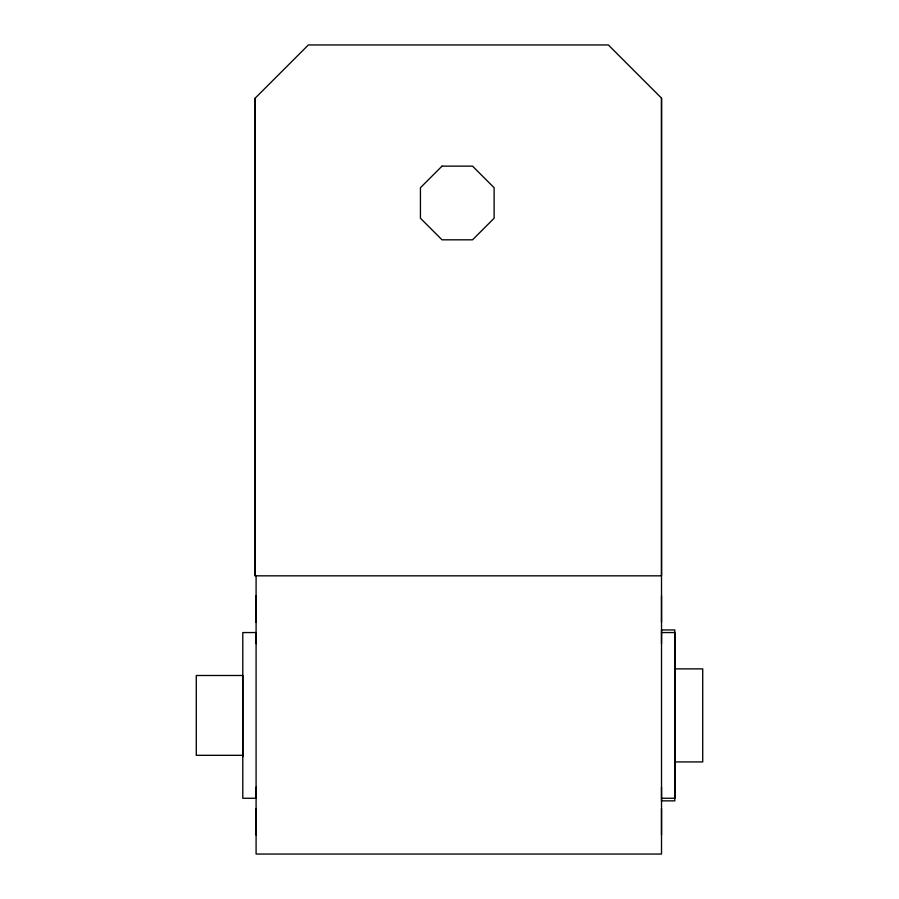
<?xml version="1.0" encoding="UTF-8"?>
<svg xmlns="http://www.w3.org/2000/svg" width="899" height="899" viewBox="0 0 899 899"><rect width="100%" height="100%" fill="white"/><g stroke="black" fill="none" stroke-linecap="round" stroke-linejoin="round"><path stroke-width="1.35" d="M255.192 575.832L255.192 98.126L308.368 44.95L608.342 44.95L661.518 98.126L661.518 575.832L255.192 575.832L255.192 98.126M256.091 575.832L256.091 854.05L661.518 854.05L661.518 98.126M661.518 632.559L674.812 632.559L674.812 761.925L702.726 761.925L702.726 668.878L674.812 668.878M242.797 755.317L196.274 755.317L196.274 675.497L242.797 675.497L242.797 756.834M661.518 798.256L674.812 798.256L674.812 762.341M661.518 595.767L661.518 622.355M661.518 643.662L661.518 629.952L674.812 629.952L674.812 800.863L661.518 800.863L661.518 787.153M661.518 808.459L661.518 835.036M256.091 595.767L256.091 622.355M256.091 643.662L256.091 632.559L242.797 632.559L242.797 798.256L256.091 798.256L256.091 787.153M256.091 808.459L256.091 835.036M442.016 166.135L420.44 187.711L420.44 218.232L442.016 239.819L472.537 239.819L494.124 218.232L494.124 187.711L472.537 166.135L442.016 166.135"/></g></svg>
